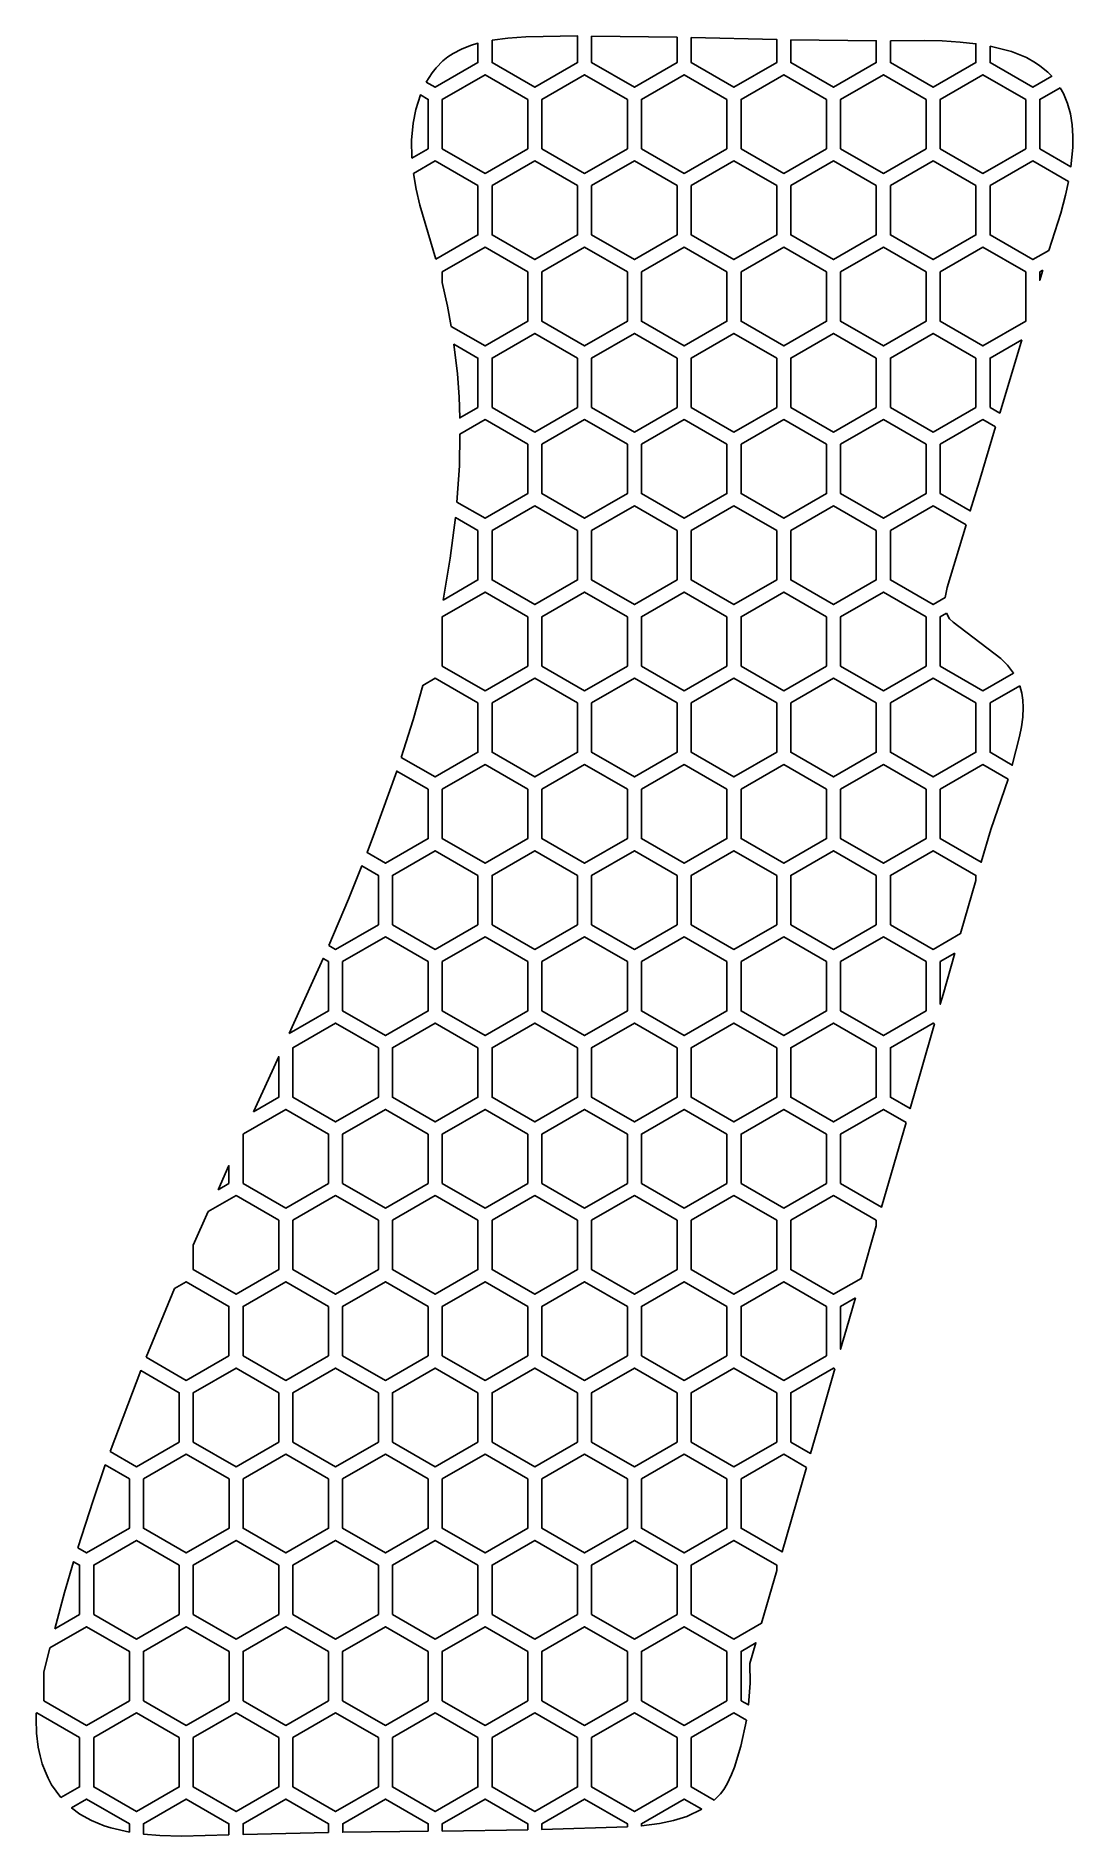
# Model space of a CAD drawing. Header units: millimetres. Extents: x 167.6 to 204.3, y -144.4 to -80.5.
import ezdxf

# ---------------------------------------------------------------- set-up
doc = ezdxf.new("R2010")
doc.units = ezdxf.units.MM

# ---------------------------------------------------------------- blocks, each defined once
blk = doc.blocks.new('HEX')
blk.add_lwpolyline([(1.516, 0.875), (0, 1.75), (-1.516, 0.875), (-1.516, -0.875), (0, -1.75), (1.516, -0.875)], close=True)

msp = doc.modelspace()

# ---------------------------------------------------------------- linework, layer by layer
for points in [[(181.394, -82.164), (181.599, -81.839), (181.742, -81.657), (181.984, -81.411), (182.156, -81.272), (182.342, -81.149), (182.642, -80.992), (182.965, -80.865), (183.226, -80.786), (183.226, -81.472), (181.711, -82.347), (181.394, -82.164)], [(183.726, -80.677), (184.29, -80.602), (184.929, -80.558), (186.757, -80.53), (186.757, -81.472), (185.242, -82.347), (183.726, -81.472), (183.726, -80.677)], [(187.257, -80.531), (190.288, -80.572), (190.288, -81.472), (188.773, -82.347), (187.257, -81.472), (187.257, -80.531)], [(190.788, -80.582), (193.819, -80.653), (193.819, -81.472), (192.304, -82.347), (190.788, -81.472), (190.788, -80.582)], [(194.319, -80.664), (197.351, -80.699), (197.351, -81.472), (195.835, -82.347), (194.319, -81.472), (194.319, -80.664)], [(197.851, -80.697), (199.052, -80.692), (199.687, -80.707), (200.324, -80.744), (200.882, -80.803), (200.882, -81.472), (199.366, -82.347), (197.851, -81.472), (197.851, -80.697)], [(201.382, -80.885), (202.138, -81.081), (202.67, -81.298), (202.994, -81.48), (203.146, -81.583), (203.427, -81.815), (203.568, -81.959), (202.897, -82.347), (201.382, -81.472), (201.382, -80.885)], [(180.88, -84.865), (180.873, -84.226), (180.93, -83.618), (181.024, -83.138), (181.184, -82.62), (181.461, -82.78), (181.461, -84.53), (180.88, -84.865)], [(203.869, -82.363), (203.987, -82.575), (204.131, -82.924), (204.234, -83.293), (204.296, -83.679), (204.324, -84.077), (204.319, -84.487), (204.253, -85.168), (203.147, -84.53), (203.147, -82.78), (203.869, -82.363)], [(181.737, -88.447), (181.169, -86.526), (181.035, -85.965), (180.936, -85.41), (181.711, -84.963), (183.226, -85.838), (183.226, -87.588), (181.737, -88.447)], [(204.163, -85.694), (204.056, -86.179), (203.889, -86.809), (203.468, -88.133), (202.897, -88.463), (201.382, -87.588), (201.382, -85.838), (202.897, -84.963), (204.163, -85.694)], [(182.149, -90.11), (181.961, -89.277), (181.961, -88.896), (183.476, -88.021), (184.992, -88.896), (184.992, -90.646), (183.476, -91.521), (182.281, -90.83), (182.149, -90.11)], [(203.255, -88.833), (203.147, -89.192), (203.147, -88.896), (203.255, -88.833)], [(182.555, -93.326), (182.497, -92.517), (182.375, -91.462), (183.226, -91.954), (183.226, -93.704), (182.583, -94.075), (182.555, -93.326)], [(202.512, -91.301), (201.773, -93.755), (201.728, -93.904), (201.382, -93.704), (201.382, -91.954), (202.512, -91.301)], [(182.481, -97.062), (182.568, -95.771), (182.588, -94.65), (183.476, -94.137), (184.992, -95.012), (184.992, -96.762), (183.476, -97.637), (182.481, -97.062)], [(201.58, -94.396), (200.992, -96.348), (200.682, -97.377), (199.616, -96.762), (199.616, -95.012), (201.132, -94.137), (201.58, -94.396)], [(181.988, -100.535), (182.246, -99.052), (182.429, -97.61), (183.226, -98.07), (183.226, -99.82), (181.988, -100.535)], [(200.534, -97.869), (199.864, -100.095), (199.791, -100.449), (199.366, -100.695), (197.851, -99.82), (197.851, -98.07), (199.366, -97.195), (200.534, -97.869)], [(199.843, -100.997), (199.951, -101.197), (200.07, -101.323), (201.765, -102.609), (202.005, -102.842), (202.22, -103.124), (201.132, -103.753), (199.616, -102.878), (199.616, -101.128), (199.843, -100.997)], [(180.508, -106.116), (180.93, -104.78), (181.277, -103.561), (181.711, -103.311), (183.226, -104.186), (183.226, -105.936), (181.711, -106.811), (180.508, -106.116)], [(202.439, -103.575), (202.51, -103.835), (202.547, -104.086), (202.56, -104.342), (202.544, -104.688), (202.499, -105.035), (202.432, -105.379), (202.173, -106.393), (201.382, -105.936), (201.382, -104.186), (202.439, -103.575)], [(179.563, -108.791), (180.347, -106.601), (181.461, -107.244), (181.461, -108.994), (179.945, -109.869), (179.293, -109.492), (179.563, -108.791)], [(202.022, -106.883), (201.411, -108.68), (201.07, -109.833), (199.616, -108.994), (199.616, -107.244), (201.132, -106.369), (202.022, -106.883)], [(200.882, -110.487), (200.34, -112.365), (199.366, -112.927), (197.851, -112.052), (197.851, -110.302), (199.366, -109.427), (200.882, -110.302), (200.882, -110.487)], [(177.934, -112.785), (178.632, -111.142), (179.108, -109.963), (179.695, -110.302), (179.695, -112.052), (178.18, -112.927), (177.934, -112.785)], [(176.534, -115.915), (177.316, -114.186), (177.733, -113.246), (177.93, -113.36), (177.93, -115.11), (176.534, -115.915)], [(200.14, -113.057), (199.717, -114.523), (199.616, -114.872), (199.616, -113.36), (200.14, -113.057)], [(199.414, -115.571), (198.927, -117.26), (198.549, -118.571), (197.851, -118.168), (197.851, -116.418), (199.366, -115.543), (199.414, -115.571)], [(175.268, -118.685), (175.928, -117.243), (176.164, -116.727), (176.164, -118.168), (175.268, -118.685)], [(174.91, -119.469), (176.414, -118.601), (177.93, -119.476), (177.93, -121.226), (176.414, -122.101), (174.898, -121.226), (174.898, -119.494), (174.91, -119.469)], [(198.406, -119.066), (197.54, -122.066), (196.085, -121.226), (196.085, -119.476), (197.601, -118.601), (198.406, -119.066)], [(174.011, -121.449), (174.398, -120.593), (174.398, -121.226), (174.011, -121.449)], [(173.133, -123.423), (173.662, -122.228), (174.648, -121.659), (176.164, -122.534), (176.164, -124.284), (174.648, -125.159), (173.133, -124.284), (173.133, -123.423)], [(197.346, -122.736), (196.809, -124.596), (195.835, -125.159), (194.319, -124.284), (194.319, -122.534), (195.835, -121.659), (197.351, -122.534), (197.346, -122.736)], [(171.458, -127.394), (172.47, -124.955), (172.883, -124.717), (174.398, -125.592), (174.398, -127.342), (172.883, -128.217), (171.458, -127.394)], [(196.61, -125.289), (196.293, -126.387), (196.085, -127.106), (196.085, -125.592), (196.61, -125.289)], [(170.183, -130.735), (171.27, -127.863), (172.633, -128.65), (172.633, -130.4), (171.117, -131.275), (170.183, -130.735)], [(195.884, -127.803), (195.239, -130.037), (195.018, -130.803), (194.319, -130.4), (194.319, -128.65), (195.835, -127.775), (195.884, -127.803)], [(194.875, -131.298), (194.009, -134.298), (192.554, -133.458), (192.554, -131.708), (194.069, -130.833), (194.875, -131.298)], [(169.04, -134.153), (169.58, -132.471), (170.013, -131.214), (170.867, -131.708), (170.867, -133.458), (169.352, -134.333), (169.04, -134.153)], [(193.819, -134.956), (193.279, -136.828), (192.304, -137.391), (190.788, -136.516), (190.788, -134.766), (192.304, -133.891), (193.819, -134.766), (193.819, -134.956)], [(168.221, -137.024), (168.572, -135.734), (168.891, -134.644), (169.102, -134.766), (169.102, -136.516), (168.221, -137.024)], [(168.046, -137.703), (169.352, -136.949), (170.867, -137.824), (170.867, -139.574), (169.352, -140.449), (167.836, -139.574), (167.836, -138.559), (168.046, -137.703)], [(192.869, -138.251), (192.874, -138.948), (192.817, -139.726), (192.554, -139.574), (192.554, -137.824), (193.079, -137.52), (192.869, -138.251)], [(168.442, -143.013), (168.111, -142.558), (167.987, -142.327), (167.876, -142.079), (167.78, -141.812), (167.699, -141.524), (167.634, -141.217), (167.57, -140.726), (167.556, -140.232), (167.565, -140.019), (167.586, -140.007), (169.102, -140.882), (169.102, -142.632), (168.442, -143.013)], [(192.744, -140.261), (192.551, -141.19), (192.323, -141.927), (192.22, -142.186), (192.057, -142.527), (191.942, -142.718), (191.825, -142.878), (191.602, -143.102), (190.788, -142.632), (190.788, -140.882), (192.304, -140.007), (192.744, -140.261)], [(170.867, -144.233), (170.205, -144.081), (169.973, -144.007), (169.529, -143.825), (169.114, -143.595), (168.816, -143.374), (169.352, -143.065), (170.867, -143.94), (170.867, -144.233)], [(174.398, -144.331), (172.712, -144.373), (171.944, -144.352), (171.367, -144.304), (171.367, -143.94), (172.883, -143.065), (174.398, -143.94), (174.398, -144.331)], [(177.93, -144.25), (174.898, -144.315), (174.898, -143.94), (176.414, -143.065), (177.93, -143.94), (177.93, -144.25)], [(181.461, -144.206), (178.43, -144.242), (178.43, -143.94), (179.945, -143.065), (181.461, -143.94), (181.461, -144.206)], [(184.992, -144.156), (181.961, -144.2), (181.961, -143.94), (183.476, -143.065), (184.992, -143.94), (184.992, -144.156)], [(188.523, -144.053), (185.492, -144.146), (185.492, -143.94), (187.007, -143.065), (188.523, -143.94), (188.523, -144.053)], [(191.159, -143.423), (190.635, -143.676), (190.159, -143.828), (189.662, -143.934), (189.023, -144.017), (189.023, -143.94), (190.538, -143.065), (191.159, -143.423)]]:
    msp.add_lwpolyline(points, close=True)

# ---------------------------------------------------------------- block references
for p in [(183.476, -83.655), (187.007, -83.655), (190.538, -83.655), (194.069, -83.655), (197.601, -83.655), (201.132, -83.655), (185.242, -86.713), (188.773, -86.713), (192.304, -86.713), (195.835, -86.713), (199.366, -86.713), (187.007, -89.771), (190.538, -89.771), (194.069, -89.771), (197.601, -89.771), (201.132, -89.771), (185.242, -92.829), (188.773, -92.829), (192.304, -92.829), (195.835, -92.829), (199.366, -92.829), (187.007, -95.887), (190.538, -95.887), (194.069, -95.887), (197.601, -95.887), (185.242, -98.945), (188.773, -98.945), (192.304, -98.945), (195.835, -98.945), (183.476, -102.003), (187.007, -102.003), (190.538, -102.003), (194.069, -102.003), (197.601, -102.003), (185.242, -105.061), (188.773, -105.061), (192.304, -105.061), (195.835, -105.061), (199.366, -105.061), (183.476, -108.119), (187.007, -108.119), (190.538, -108.119), (194.069, -108.119), (197.601, -108.119), (181.711, -111.177), (185.242, -111.177), (188.773, -111.177), (192.304, -111.177), (195.835, -111.177), (179.945, -114.235), (183.476, -114.235), (187.007, -114.235), (190.538, -114.235), (194.069, -114.235), (197.601, -114.235), (178.18, -117.293), (181.711, -117.293), (185.242, -117.293), (188.773, -117.293), (192.304, -117.293), (195.835, -117.293), (179.945, -120.351), (183.476, -120.351), (187.007, -120.351), (190.538, -120.351), (194.069, -120.351), (178.18, -123.409), (181.711, -123.409), (185.242, -123.409), (188.773, -123.409), (192.304, -123.409), (176.414, -126.467), (179.945, -126.467), (183.476, -126.467), (187.007, -126.467), (190.538, -126.467), (194.069, -126.467), (174.648, -129.525), (178.18, -129.525), (181.711, -129.525), (185.242, -129.525), (188.773, -129.525), (192.304, -129.525), (172.883, -132.583), (176.414, -132.583), (179.945, -132.583), (183.476, -132.583), (187.007, -132.583), (190.538, -132.583), (171.117, -135.641), (174.648, -135.641), (178.18, -135.641), (181.711, -135.641), (185.242, -135.641), (188.773, -135.641), (172.883, -138.699), (176.414, -138.699), (179.945, -138.699), (183.476, -138.699), (187.007, -138.699), (190.538, -138.699), (171.117, -141.757), (174.648, -141.757), (178.18, -141.757), (181.711, -141.757), (185.242, -141.757), (188.773, -141.757)]:
    msp.add_blockref('HEX', p)

doc.saveas('drawing.dxf')
